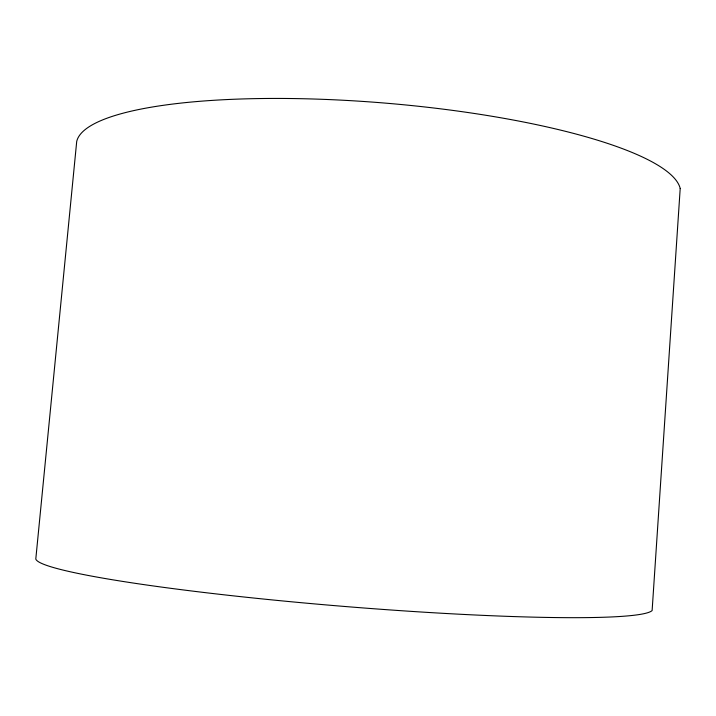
<?xml version="1.0" encoding="UTF-8"?>
<svg xmlns="http://www.w3.org/2000/svg" width="716" height="716" viewBox="0 0 716 716"><rect width="100%" height="100%" fill="white"/><g stroke="black" fill="none" stroke-linecap="round" stroke-linejoin="round"><path stroke-width="1.07" d="M680.2 188.487L652.124 610.551A309.634 22.626 4.7 0 1 336.35 605.781A309.634 22.626 4.7 0 1 35.8 558.981L76.71 141.473A303.11 65.577 4.7 0 1 377.86 102.513A303.11 65.577 4.7 0 1 680.2 188.487"/></g></svg>
